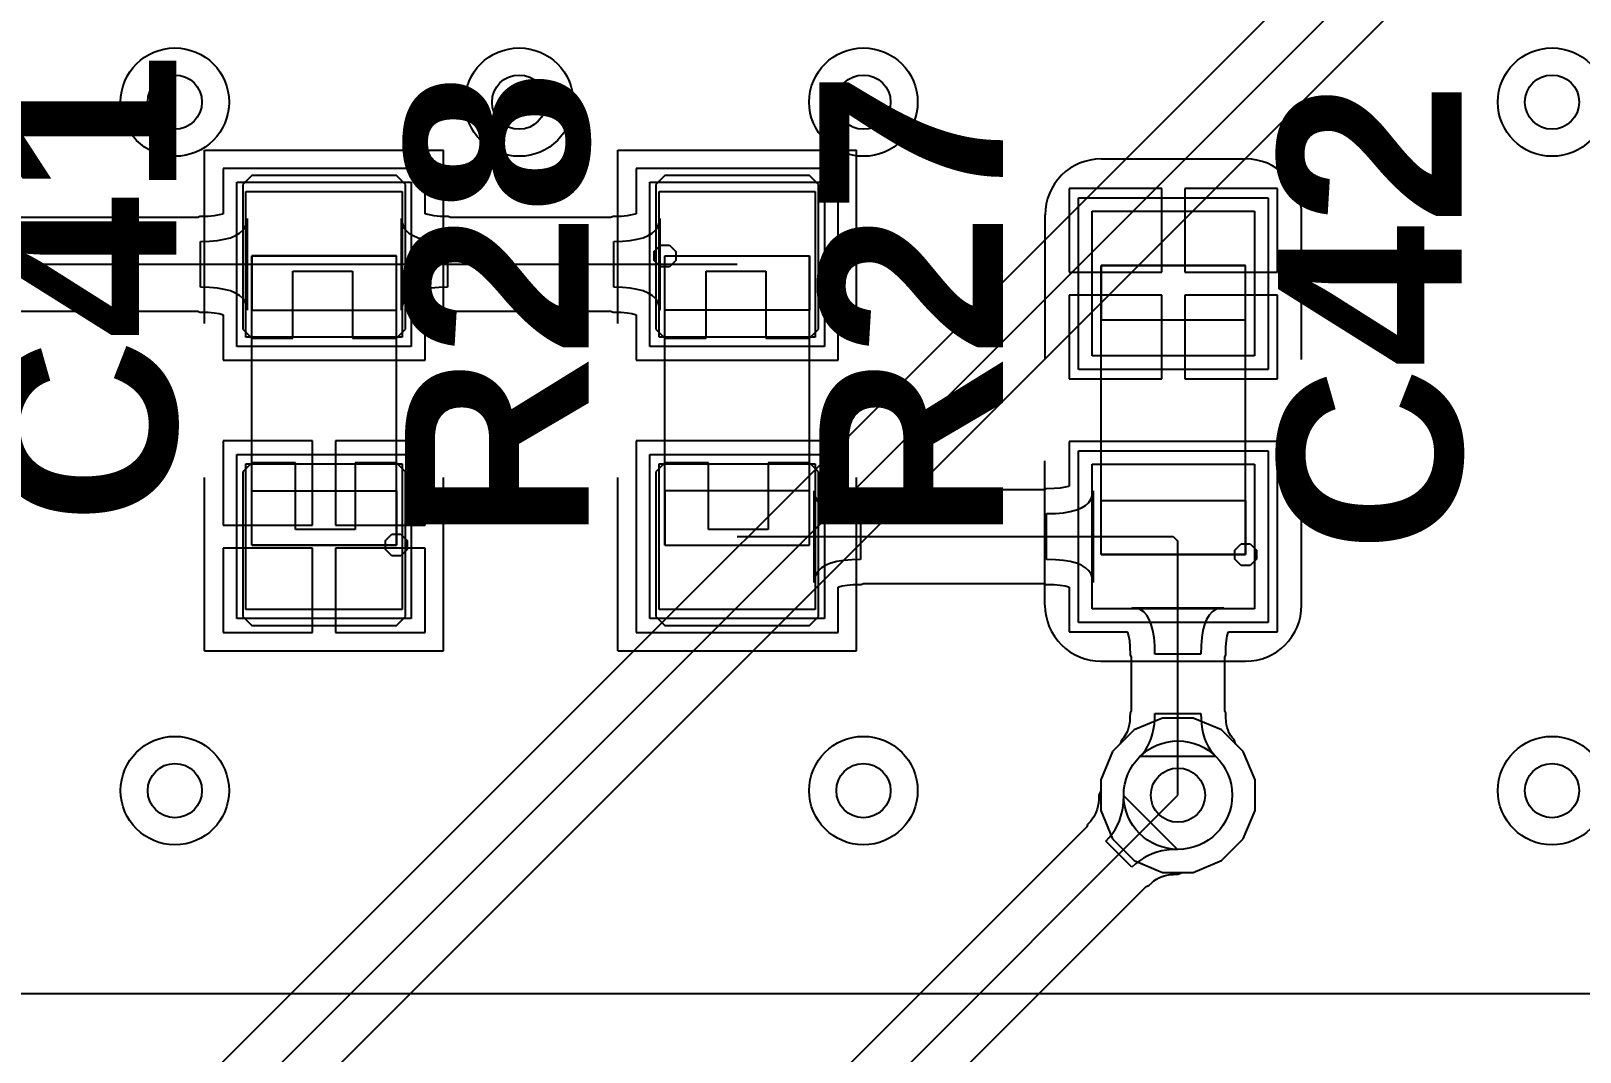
# Model space of a CAD drawing. Extents: x -53 to 82, y -68 to 38.
# Drawn here: x 44.48 to 53.05, y 14.05 to 19.7 of the extents above; entities that cross this region are included whole.
import ezdxf

# ---------------------------------------------------------------- set-up
doc = ezdxf.new("R2010")
doc.units = 0
for name, color, linetype in [('BOTTOM_LAYER', 5, 'CONTINUOUS'), ('MECHANICAL_15', 56, 'CONTINUOUS'), ('TOP_LAYER', 1, 'CONTINUOUS'), ('TOP_OVERLAY', 2, 'CONTINUOUS'), ('TOP_PASTE', 8, 'CONTINUOUS'), ('TOP_SOLDER', 216, 'CONTINUOUS')]:
    doc.layers.add(name, color=color, linetype=linetype)
doc.styles.add('ARIAL_BOLD', font='', dxfattribs={"height": 0.2})
doc.styles.get('ARIAL_BOLD').set_extended_font_data('Arial', bold=True)

msp = doc.modelspace()

# ---------------------------------------------------------------- linework, layer by layer
at = {"layer": 'BOTTOM_LAYER'}
for p, q in [((44.4855, 12.6085), (52.6034, 20.7264)), ((52.0989, 20.5515), (44.389, 12.8416)), ((44.6503, 12.4437), (52.4285, 20.2219)), ((50.7405, 15.8956), (50.5835, 15.8306)), ((50.9103, 15.8956), (50.7405, 15.8956)), ((51.0673, 15.8306), (50.9103, 15.8956)), ((50.5835, 15.8306), (50.4634, 15.7105)), ((51.1874, 15.7105), (51.0673, 15.8306)), ((50.4634, 15.7105), (50.3984, 15.5535)), ((51.2524, 15.5535), (51.1874, 15.7105)), ((50.3984, 15.5535), (50.3984, 15.4924)), ((51.2524, 15.3837), (51.2524, 15.5535)), ((47.0916, 11.7348), (50.8254, 15.4686)), ((50.3874, 15.4439), (50.3856, 15.4252)), ((50.388, 15.4689), (50.3874, 15.4439)), ((50.3984, 15.4924), (50.388, 15.4689)), ((50.522, 15.4069), (50.5247, 15.4358)), ((50.5247, 15.4358), (50.5254, 15.4656)), ((50.5254, 15.4656), (50.8224, 15.1686)), ((50.3598, 15.3493), (50.3512, 15.3363)), ((50.3672, 15.3628), (50.3598, 15.3493)), ((50.3734, 15.3769), (50.3672, 15.3628)), ((50.3785, 15.3919), (50.3734, 15.3769)), ((50.3826, 15.4079), (50.3785, 15.3919)), ((50.3856, 15.4252), (50.3826, 15.4079)), ((50.5015, 15.3267), (50.5103, 15.3524)), ((50.5103, 15.3524), (50.5172, 15.3792)), ((50.5172, 15.3792), (50.522, 15.4069)), ((51.1874, 15.2267), (51.2524, 15.3837)), ((50.3209, 15.2937), (46.9951, 11.9679)), ((50.3258, 15.3069), (50.3209, 15.2937)), ((50.3411, 15.3235), (50.3258, 15.3069)), ((50.3512, 15.3363), (50.3411, 15.3235)), ((50.4627, 15.2557), (50.4777, 15.2784)), ((50.4777, 15.2784), (50.4906, 15.302)), ((50.4906, 15.302), (50.5015, 15.3267)), ((50.4267, 15.2136), (50.4457, 15.2341)), ((50.5704, 15.0699), (50.4267, 15.2136)), ((50.4457, 15.2341), (50.4627, 15.2557)), ((51.0673, 15.1066), (51.1874, 15.2267)), ((50.5909, 15.0889), (50.5704, 15.0699)), ((50.6125, 15.1059), (50.5909, 15.0889)), ((50.6352, 15.1209), (50.6125, 15.1059)), ((50.6588, 15.1338), (50.6352, 15.1209)), ((50.6835, 15.1447), (50.6588, 15.1338)), ((50.7092, 15.1535), (50.6835, 15.1447)), ((50.736, 15.1604), (50.7092, 15.1535)), ((50.7637, 15.1652), (50.736, 15.1604)), ((50.7926, 15.1679), (50.7637, 15.1652)), ((50.8224, 15.1686), (50.7926, 15.1679)), ((50.9103, 15.0416), (51.0673, 15.1066)), ((50.6931, 14.9944), (50.7062, 15.003)), ((50.7062, 15.003), (50.7196, 15.0104)), ((50.7196, 15.0104), (50.7337, 15.0166)), ((50.7337, 15.0166), (50.7486, 15.0217)), ((50.7486, 15.0217), (50.7647, 15.0258)), ((50.7647, 15.0258), (50.782, 15.0288)), ((50.782, 15.0288), (50.8007, 15.0306)), ((50.8007, 15.0306), (50.8257, 15.0312)), ((50.8257, 15.0312), (50.8492, 15.0416)), ((50.8492, 15.0416), (50.9103, 15.0416)), ((47.2564, 11.57), (50.6505, 14.9641)), ((50.6505, 14.9641), (50.6637, 14.969)), ((50.6637, 14.969), (50.6803, 14.9843)), ((50.6803, 14.9843), (50.6931, 14.9944))]:
    msp.add_line(p, q, dxfattribs=at)
for centre, radius in [((45.2755, 19.304), 0.3), ((47.1805, 19.304), 0.3), ((49.0855, 19.304), 0.3), ((52.8955, 19.304), 0.3), ((45.2755, 19.304), 0.15), ((47.1805, 19.304), 0.15), ((49.0855, 19.304), 0.15), ((52.8955, 19.304), 0.15), ((45.2755, 15.494), 0.3), ((49.0855, 15.494), 0.3), ((52.8955, 15.494), 0.3), ((50.8254, 15.4686), 0.3), ((45.2755, 15.494), 0.15), ((49.0855, 15.494), 0.15), ((50.8254, 15.4686), 0.15), ((52.8955, 15.494), 0.15)]:
    msp.add_circle(centre, radius, dxfattribs=at)
at = {"layer": 'MECHANICAL_15'}
for p, q in [((47.927, 18.4779), (47.9621, 18.5131)), ((47.9621, 18.5131), (47.987, 18.5131)), ((47.987, 18.5131), (48.0118, 18.5131)), ((48.0118, 18.5131), (48.0469, 18.4779)), ((45.701, 18.453), (46.501, 18.453)), ((45.701, 16.853), (45.701, 18.453)), ((46.501, 18.453), (45.701, 18.453)), ((45.701, 18.453), (45.701, 18.153)), ((46.501, 16.853), (46.501, 18.453)), ((46.501, 18.453), (46.501, 18.453)), ((46.501, 18.153), (46.501, 18.453)), ((47.927, 18.4283), (47.927, 18.4779)), ((47.9621, 18.3931), (47.927, 18.4283)), ((47.987, 16.853), (47.987, 18.453)), ((47.987, 18.453), (48.787, 18.453)), ((47.987, 18.453), (47.987, 18.453)), ((47.987, 18.453), (48.787, 18.453)), ((47.987, 18.153), (47.987, 18.453)), ((48.0469, 18.4283), (48.0118, 18.3931)), ((48.0469, 18.4779), (48.0469, 18.4283)), ((48.787, 16.853), (48.787, 18.453)), ((48.787, 18.453), (48.787, 18.153)), ((47.987, 18.3931), (47.9621, 18.3931)), ((47.987, 18.3931), (47.987, 18.3931)), ((48.0118, 18.3931), (47.987, 18.3931)), ((50.4001, 16.7997), (50.4001, 18.3997)), ((50.4001, 18.3997), (51.2001, 18.3997)), ((51.2001, 18.3997), (50.4001, 18.3997)), ((50.4001, 18.3997), (50.4001, 18.0997)), ((51.2001, 16.7997), (51.2001, 18.3997)), ((51.2001, 18.3997), (51.2001, 18.3997)), ((51.2001, 18.0997), (51.2001, 18.3997)), ((45.701, 18.153), (46.501, 18.153)), ((48.787, 18.153), (47.987, 18.153)), ((50.4001, 18.0997), (51.2001, 18.0997)), ((45.701, 16.853), (45.701, 17.153)), ((45.701, 17.153), (46.501, 17.153)), ((46.501, 17.153), (46.501, 16.853)), ((48.787, 17.153), (47.987, 17.153)), ((47.987, 17.153), (47.987, 16.853)), ((48.787, 16.853), (48.787, 17.153)), ((50.4001, 16.7997), (50.4001, 17.0997)), ((50.4001, 17.0997), (51.2001, 17.0997)), ((51.2001, 17.0997), (51.2001, 16.7997)), ((46.4411, 16.8777), (46.4762, 16.9129)), ((46.4762, 16.9129), (46.501, 16.9129)), ((46.501, 16.9129), (46.501, 16.9129)), ((46.501, 16.9129), (46.5259, 16.9129)), ((46.5259, 16.9129), (46.561, 16.8777)), ((45.701, 16.853), (46.501, 16.853)), ((46.501, 16.853), (45.701, 16.853)), ((46.4411, 16.8281), (46.4411, 16.8777)), ((46.4762, 16.7929), (46.4411, 16.8281)), ((46.501, 16.853), (46.501, 16.853)), ((46.561, 16.8281), (46.5259, 16.7929)), ((46.561, 16.8777), (46.561, 16.8281)), ((47.987, 16.853), (48.787, 16.853)), ((47.987, 16.853), (47.987, 16.853)), ((47.987, 16.853), (48.787, 16.853)), ((50.4001, 16.7997), (51.2001, 16.7997)), ((51.2001, 16.7997), (50.4001, 16.7997)), ((51.1402, 16.8244), (51.1753, 16.8595)), ((51.1402, 16.7747), (51.1402, 16.8244)), ((51.1753, 16.8595), (51.2001, 16.8595)), ((51.2001, 16.8595), (51.2001, 16.8595)), ((51.2001, 16.8595), (51.225, 16.8595)), ((51.2001, 16.7997), (51.2001, 16.7997)), ((51.225, 16.8595), (51.2601, 16.8244)), ((51.2601, 16.8244), (51.2601, 16.7747)), ((46.501, 16.7929), (46.4762, 16.7929)), ((46.5259, 16.7929), (46.501, 16.7929)), ((51.1753, 16.7396), (51.1402, 16.7747)), ((51.2001, 16.7396), (51.1753, 16.7396)), ((51.225, 16.7396), (51.2001, 16.7396)), ((51.2601, 16.7747), (51.225, 16.7396))]:
    msp.add_line(p, q, dxfattribs=at)
at = {"layer": 'TOP_LAYER'}
for p, q in [((46.66, 18.9366), (45.542, 18.9366)), ((45.542, 18.9366), (45.542, 18.6856)), ((46.66, 18.687), (46.66, 18.9366)), ((48.946, 18.9366), (47.828, 18.9366)), ((47.828, 18.9366), (47.828, 18.687)), ((48.946, 17.8761), (48.946, 18.9366)), ((45.669, 18.0031), (45.669, 18.8096)), ((45.669, 18.8096), (46.533, 18.8096)), ((46.533, 18.8096), (46.533, 18.0031)), ((47.955, 18.0031), (47.955, 18.8096)), ((47.955, 18.8096), (48.819, 18.8096)), ((48.819, 18.8096), (48.819, 18.0031)), ((50.7366, 18.8267), (50.2231, 18.8267)), ((50.2231, 18.8267), (50.2231, 18.3632)), ((50.7366, 18.3632), (50.7366, 18.8267)), ((51.3771, 18.8267), (50.8636, 18.8267)), ((50.8636, 18.8267), (50.8636, 18.3632)), ((51.3771, 18.3632), (51.3771, 18.8267)), ((45.542, 18.6856), (45.539, 18.6843)), ((46.6604, 18.6862), (46.66, 18.687)), ((46.6655, 18.6842), (46.6604, 18.6862)), ((47.8276, 18.6862), (47.8225, 18.6842)), ((47.828, 18.687), (47.8276, 18.6862)), ((50.3501, 17.8997), (50.3501, 18.6997)), ((50.3501, 18.6997), (51.2501, 18.6997)), ((51.2501, 18.6997), (51.2501, 17.8997)), ((45.4022, 18.6653), (44.4048, 18.6653)), ((45.4145, 18.6708), (45.4022, 18.6653)), ((45.4591, 18.6719), (45.4145, 18.6708)), ((45.4934, 18.6749), (45.4591, 18.6719)), ((45.5202, 18.6794), (45.4934, 18.6749)), ((45.539, 18.6843), (45.5202, 18.6794)), ((45.652, 18.5956), (45.6648, 18.6146)), ((45.6648, 18.6146), (45.6725, 18.6362)), ((45.6725, 18.6362), (45.6751, 18.6604)), ((45.6751, 18.6604), (45.6751, 18.1524)), ((46.53, 18.1524), (46.53, 18.6604)), ((46.53, 18.6604), (46.5325, 18.6362)), ((46.5325, 18.6362), (46.5401, 18.6146)), ((46.5401, 18.6146), (46.5528, 18.5956)), ((46.6836, 18.6793), (46.6655, 18.6842)), ((46.7099, 18.6749), (46.6836, 18.6793)), ((46.7436, 18.6719), (46.7099, 18.6749)), ((46.7876, 18.6708), (46.7436, 18.6719)), ((46.7998, 18.6653), (46.7876, 18.6708)), ((47.6882, 18.6653), (46.7998, 18.6653)), ((47.7004, 18.6708), (47.6882, 18.6653)), ((47.7444, 18.6719), (47.7004, 18.6708)), ((47.7781, 18.6749), (47.7444, 18.6719)), ((47.8044, 18.6793), (47.7781, 18.6749)), ((47.8225, 18.6842), (47.8044, 18.6793)), ((47.9352, 18.5956), (47.9479, 18.6146)), ((47.9479, 18.6146), (47.9555, 18.6362)), ((47.9555, 18.6362), (47.958, 18.6604)), ((47.958, 18.6604), (47.958, 18.1524)), ((45.418, 18.5334), (45.4669, 18.5346)), ((45.418, 18.2794), (45.418, 18.5334)), ((45.4669, 18.5346), (45.5106, 18.5384)), ((45.5106, 18.5384), (45.5491, 18.5448)), ((45.5491, 18.5448), (45.5826, 18.5537)), ((45.5826, 18.5537), (45.6108, 18.5651)), ((45.6108, 18.5651), (45.634, 18.5791)), ((45.634, 18.5791), (45.652, 18.5956)), ((46.5528, 18.5956), (46.5706, 18.5791)), ((46.5706, 18.5791), (46.5935, 18.5651)), ((46.5935, 18.5651), (46.6214, 18.5537)), ((46.6214, 18.5537), (46.6544, 18.5448)), ((46.6544, 18.5448), (46.6925, 18.5384)), ((46.6925, 18.5384), (46.7357, 18.5346)), ((46.7357, 18.5346), (46.784, 18.5334)), ((46.784, 18.5334), (46.784, 18.2794)), ((47.704, 18.5334), (47.7523, 18.5346)), ((47.704, 18.2794), (47.704, 18.5334)), ((47.7523, 18.5346), (47.7955, 18.5384)), ((47.7955, 18.5384), (47.8336, 18.5448)), ((47.8336, 18.5448), (47.8666, 18.5537)), ((47.8666, 18.5537), (47.8945, 18.5651)), ((47.8945, 18.5651), (47.9174, 18.5791)), ((47.9174, 18.5791), (47.9352, 18.5956)), ((43.688, 18.4064), (46.101, 18.4064)), ((46.101, 18.4064), (48.387, 18.4064)), ((50.2231, 18.3632), (50.7366, 18.3632)), ((50.8636, 18.3632), (51.3771, 18.3632)), ((45.4669, 18.2781), (45.418, 18.2794)), ((45.5106, 18.2743), (45.4669, 18.2781)), ((45.5491, 18.2679), (45.5106, 18.2743)), ((45.5826, 18.259), (45.5491, 18.2679)), ((45.6108, 18.2476), (45.5826, 18.259)), ((46.6214, 18.259), (46.5935, 18.2476)), ((46.6544, 18.2679), (46.6214, 18.259)), ((46.6925, 18.2743), (46.6544, 18.2679)), ((46.7357, 18.2781), (46.6925, 18.2743)), ((46.784, 18.2794), (46.7357, 18.2781)), ((47.7523, 18.2781), (47.704, 18.2794)), ((47.7955, 18.2743), (47.7523, 18.2781)), ((47.8336, 18.2679), (47.7955, 18.2743)), ((47.8666, 18.259), (47.8336, 18.2679)), ((47.8945, 18.2476), (47.8666, 18.259)), ((45.634, 18.2336), (45.6108, 18.2476)), ((45.652, 18.2171), (45.634, 18.2336)), ((45.6648, 18.1981), (45.652, 18.2171)), ((45.6725, 18.1765), (45.6648, 18.1981)), ((45.6751, 18.1524), (45.6725, 18.1765)), ((46.5325, 18.1765), (46.53, 18.1524)), ((46.5401, 18.1981), (46.5325, 18.1765)), ((46.5528, 18.2171), (46.5401, 18.1981)), ((46.5706, 18.2336), (46.5528, 18.2171)), ((46.5935, 18.2476), (46.5706, 18.2336)), ((47.9174, 18.2336), (47.8945, 18.2476)), ((47.9352, 18.2171), (47.9174, 18.2336)), ((47.9479, 18.1981), (47.9352, 18.2171)), ((47.9555, 18.1765), (47.9479, 18.1981)), ((47.958, 18.1524), (47.9555, 18.1765)), ((50.7366, 18.2362), (50.2231, 18.2362)), ((50.2231, 18.2362), (50.2231, 17.7727)), ((50.7366, 17.7727), (50.7366, 18.2362)), ((51.3771, 18.2362), (50.8636, 18.2362)), ((50.8636, 18.2362), (50.8636, 17.7727)), ((51.3771, 17.7727), (51.3771, 18.2362)), ((44.4048, 18.1474), (45.4022, 18.1474)), ((45.4022, 18.1474), (45.4145, 18.1419)), ((45.4145, 18.1419), (45.4591, 18.1408)), ((45.4591, 18.1408), (45.4934, 18.1378)), ((45.4934, 18.1378), (45.5202, 18.1334)), ((45.5202, 18.1334), (45.539, 18.1284)), ((45.539, 18.1284), (45.542, 18.1272)), ((45.542, 18.1272), (45.542, 17.8761)), ((46.66, 18.1257), (46.6604, 18.1265)), ((46.66, 17.8761), (46.66, 18.1257)), ((46.6604, 18.1265), (46.6655, 18.1286)), ((46.6655, 18.1286), (46.6836, 18.1334)), ((46.6836, 18.1334), (46.7099, 18.1378)), ((46.7099, 18.1378), (46.7436, 18.1408)), ((46.7436, 18.1408), (46.7876, 18.1419)), ((46.7876, 18.1419), (46.7998, 18.1474)), ((46.7998, 18.1474), (47.6882, 18.1474)), ((47.6882, 18.1474), (47.7004, 18.1419)), ((47.7004, 18.1419), (47.7444, 18.1408)), ((47.7444, 18.1408), (47.7781, 18.1378)), ((47.7781, 18.1378), (47.8044, 18.1334)), ((47.8044, 18.1334), (47.8225, 18.1286)), ((47.8225, 18.1286), (47.8276, 18.1265)), ((47.8276, 18.1265), (47.828, 18.1257)), ((47.828, 18.1257), (47.828, 17.8761)), ((46.533, 18.0031), (45.669, 18.0031)), ((48.819, 18.0031), (47.955, 18.0031)), ((45.542, 17.8761), (46.66, 17.8761)), ((47.828, 17.8761), (48.946, 17.8761)), ((51.2501, 17.8997), (50.3501, 17.8997)), ((50.2231, 17.7727), (50.7366, 17.7727)), ((50.8636, 17.7727), (51.3771, 17.7727)), ((46.0375, 17.4299), (45.542, 17.4299)), ((45.542, 17.4299), (45.542, 16.9631)), ((46.0375, 16.9631), (46.0375, 17.4299)), ((46.66, 17.4299), (46.1645, 17.4299)), ((46.1645, 17.4299), (46.1645, 16.9631)), ((46.66, 16.9631), (46.66, 17.4299)), ((48.946, 17.4299), (47.828, 17.4299)), ((47.828, 17.4299), (47.828, 16.3694)), ((48.946, 17.1788), (48.946, 17.4299)), ((51.3771, 17.4266), (50.2231, 17.4266)), ((50.2231, 17.4266), (50.2231, 17.1788)), ((51.3771, 16.3726), (51.3771, 17.4266)), ((45.669, 16.4964), (45.669, 17.3029)), ((45.669, 17.3029), (46.533, 17.3029)), ((46.533, 17.3029), (46.533, 16.4964)), ((47.955, 16.4964), (47.955, 17.3029)), ((47.955, 17.3029), (48.819, 17.3029)), ((48.819, 17.3029), (48.819, 16.4964)), ((50.3501, 16.4996), (50.3501, 17.2996)), ((50.3501, 17.2996), (51.2501, 17.2996)), ((51.2501, 17.2996), (51.2501, 16.4996)), ((48.8129, 16.6456), (48.8129, 17.1536)), ((48.8129, 17.1536), (48.8155, 17.1295)), ((48.949, 17.1776), (48.946, 17.1788)), ((48.9678, 17.1726), (48.949, 17.1776)), ((48.9946, 17.1682), (48.9678, 17.1726)), ((49.0289, 17.1652), (48.9946, 17.1682)), ((49.0735, 17.1641), (49.0289, 17.1652)), ((49.0858, 17.1586), (49.0735, 17.1641)), ((50.0833, 17.1586), (49.0858, 17.1586)), ((50.0956, 17.1641), (50.0833, 17.1586)), ((50.1402, 17.1652), (50.0956, 17.1641)), ((50.1745, 17.1682), (50.1402, 17.1652)), ((50.2013, 17.1726), (50.1745, 17.1682)), ((50.22, 17.1776), (50.2013, 17.1726)), ((50.2231, 17.1788), (50.22, 17.1776)), ((50.3536, 17.1295), (50.3562, 17.1536)), ((50.3562, 17.1536), (50.3562, 16.6456)), ((48.8155, 17.1295), (48.8232, 17.1079)), ((48.8232, 17.1079), (48.836, 17.0889)), ((48.836, 17.0889), (48.854, 17.0724)), ((48.854, 17.0724), (48.8772, 17.0584)), ((48.8772, 17.0584), (48.9054, 17.047)), ((50.2636, 17.047), (50.2919, 17.0584)), ((50.2919, 17.0584), (50.315, 17.0724)), ((50.315, 17.0724), (50.333, 17.0889)), ((50.333, 17.0889), (50.3459, 17.1079)), ((50.3459, 17.1079), (50.3536, 17.1295)), ((48.9054, 17.047), (48.9389, 17.0381)), ((48.9389, 17.0381), (48.9774, 17.0317)), ((48.9774, 17.0317), (49.0211, 17.0279)), ((49.0211, 17.0279), (49.07, 17.0266)), ((49.07, 17.0266), (49.07, 16.7726)), ((50.0991, 17.0266), (50.148, 17.0279)), ((50.0991, 16.7726), (50.0991, 17.0266)), ((50.148, 17.0279), (50.1917, 17.0317)), ((50.1917, 17.0317), (50.2302, 17.0381)), ((50.2302, 17.0381), (50.2636, 17.047)), ((45.542, 16.9631), (46.0375, 16.9631)), ((46.1645, 16.9631), (46.66, 16.9631)), ((48.387, 16.8996), (50.8001, 16.8996)), ((50.8001, 16.8996), (50.8254, 16.8743)), ((46.0375, 16.8361), (45.542, 16.8361)), ((45.542, 16.8361), (45.542, 16.3694)), ((46.0375, 16.3694), (46.0375, 16.8361)), ((46.66, 16.8361), (46.1645, 16.8361)), ((46.1645, 16.8361), (46.1645, 16.3694)), ((46.66, 16.3694), (46.66, 16.8361)), ((50.8254, 15.4686), (50.8254, 16.8743)), ((48.854, 16.7269), (48.836, 16.7104)), ((48.8772, 16.7409), (48.854, 16.7269)), ((48.9054, 16.7523), (48.8772, 16.7409)), ((48.9389, 16.7612), (48.9054, 16.7523)), ((48.9774, 16.7676), (48.9389, 16.7612)), ((49.0211, 16.7714), (48.9774, 16.7676)), ((49.07, 16.7726), (49.0211, 16.7714)), ((50.148, 16.7714), (50.0991, 16.7726)), ((50.1917, 16.7676), (50.148, 16.7714)), ((50.2302, 16.7612), (50.1917, 16.7676)), ((50.2636, 16.7523), (50.2302, 16.7612)), ((50.2919, 16.7409), (50.2636, 16.7523)), ((50.315, 16.7269), (50.2919, 16.7409)), ((50.333, 16.7104), (50.315, 16.7269)), ((48.8155, 16.6698), (48.8129, 16.6456)), ((48.8232, 16.6914), (48.8155, 16.6698)), ((48.836, 16.7104), (48.8232, 16.6914)), ((48.9678, 16.6266), (48.9946, 16.6311)), ((48.9946, 16.6311), (49.0289, 16.6341)), ((49.0289, 16.6341), (49.0735, 16.6352)), ((49.0735, 16.6352), (49.0858, 16.6407)), ((49.0858, 16.6407), (50.0833, 16.6407)), ((50.0833, 16.6407), (50.0956, 16.6352)), ((50.0956, 16.6352), (50.1402, 16.6341)), ((50.1402, 16.6341), (50.1745, 16.6311)), ((50.1745, 16.6311), (50.2013, 16.6266)), ((50.3459, 16.6914), (50.333, 16.7104)), ((50.3536, 16.6698), (50.3459, 16.6914)), ((50.3562, 16.6456), (50.3536, 16.6698)), ((48.946, 16.6204), (48.949, 16.6217)), ((48.946, 16.3694), (48.946, 16.6204)), ((48.949, 16.6217), (48.9678, 16.6266)), ((50.2013, 16.6266), (50.22, 16.6217)), ((50.22, 16.6217), (50.2231, 16.6204)), ((50.2231, 16.6204), (50.2231, 16.3726)), ((46.533, 16.4964), (45.669, 16.4964)), ((48.819, 16.4964), (47.955, 16.4964)), ((51.2501, 16.4996), (50.3501, 16.4996)), ((50.5955, 16.5032), (50.5714, 16.5057)), ((50.5714, 16.5057), (51.0794, 16.5057)), ((50.6171, 16.4955), (50.5955, 16.5032)), ((50.6362, 16.4826), (50.6171, 16.4955)), ((50.6527, 16.4646), (50.6362, 16.4826)), ((50.6666, 16.4415), (50.6527, 16.4646)), ((50.9981, 16.4646), (50.9841, 16.4415)), ((51.0146, 16.4826), (50.9981, 16.4646)), ((51.0337, 16.4955), (51.0146, 16.4826)), ((51.0553, 16.5032), (51.0337, 16.4955)), ((51.0794, 16.5057), (51.0553, 16.5032)), ((50.2231, 16.3726), (50.5462, 16.3726)), ((50.5462, 16.3726), (50.5474, 16.3696)), ((50.6781, 16.4132), (50.6666, 16.4415)), ((50.687, 16.3798), (50.6781, 16.4132)), ((50.6933, 16.3412), (50.687, 16.3798)), ((50.9638, 16.3798), (50.9575, 16.3412)), ((50.9727, 16.4132), (50.9638, 16.3798)), ((50.9841, 16.4415), (50.9727, 16.4132)), ((51.1034, 16.3696), (51.1046, 16.3726)), ((51.1046, 16.3726), (51.3771, 16.3726)), ((45.542, 16.3694), (46.0375, 16.3694)), ((46.1645, 16.3694), (46.66, 16.3694)), ((47.828, 16.3694), (48.946, 16.3694)), ((50.5474, 16.3696), (50.5524, 16.3509)), ((50.5524, 16.3509), (50.5568, 16.324)), ((50.5568, 16.324), (50.5598, 16.2898)), ((50.5598, 16.2898), (50.561, 16.2451)), ((50.6971, 16.2975), (50.6933, 16.3412)), ((50.6984, 16.2487), (50.6971, 16.2975)), ((50.9537, 16.2975), (50.9524, 16.2487)), ((50.9575, 16.3412), (50.9537, 16.2975)), ((51.0898, 16.2451), (51.091, 16.2898)), ((51.091, 16.2898), (51.094, 16.324)), ((51.094, 16.324), (51.0984, 16.3509)), ((51.0984, 16.3509), (51.1034, 16.3696)), ((50.561, 16.2451), (50.5664, 16.2329)), ((50.5664, 16.2329), (50.5664, 15.9363)), ((50.9524, 16.2487), (50.6984, 16.2487)), ((51.0844, 16.2329), (51.0898, 16.2451)), ((51.0844, 15.9363), (51.0844, 16.2329)), ((50.5557, 15.8587), (50.5521, 15.8425)), ((50.5585, 15.8771), (50.5557, 15.8587)), ((50.5603, 15.8977), (50.5585, 15.8771)), ((50.561, 15.9241), (50.5603, 15.8977)), ((50.5664, 15.9363), (50.561, 15.9241)), ((50.6909, 15.8334), (50.6951, 15.8609)), ((50.6951, 15.8609), (50.6976, 15.8899)), ((50.6976, 15.8899), (50.6984, 15.9204)), ((50.6984, 15.9204), (50.9524, 15.9204)), ((50.9524, 15.9204), (50.9532, 15.8899)), ((50.9532, 15.8899), (50.9557, 15.8609)), ((50.9557, 15.8609), (50.9599, 15.8334)), ((51.0898, 15.9241), (51.0844, 15.9363)), ((51.0905, 15.8977), (51.0898, 15.9241)), ((51.0923, 15.8771), (51.0905, 15.8977)), ((51.0951, 15.8587), (51.0923, 15.8771)), ((51.0987, 15.8425), (51.0951, 15.8587)), ((50.5146, 15.7763), (50.506, 15.753)), ((50.5258, 15.7884), (50.5146, 15.7763)), ((50.532, 15.7965), (50.5258, 15.7884)), ((50.5377, 15.8057), (50.532, 15.7965)), ((50.543, 15.8162), (50.5377, 15.8057)), ((50.5478, 15.8284), (50.543, 15.8162)), ((50.5521, 15.8425), (50.5478, 15.8284)), ((50.6685, 15.7599), (50.6777, 15.7829)), ((50.6777, 15.7829), (50.6851, 15.8074)), ((50.6851, 15.8074), (50.6909, 15.8334)), ((50.9599, 15.8334), (50.9657, 15.8074)), ((50.9657, 15.8074), (50.9731, 15.7829)), ((50.9731, 15.7829), (50.9823, 15.7599)), ((51.103, 15.8284), (51.0987, 15.8425)), ((51.1078, 15.8162), (51.103, 15.8284)), ((51.1131, 15.8057), (51.1078, 15.8162)), ((51.1188, 15.7965), (51.1131, 15.8057)), ((51.125, 15.7884), (51.1188, 15.7965)), ((51.1362, 15.7763), (51.125, 15.7884)), ((51.1448, 15.753), (51.1362, 15.7763)), ((50.4634, 15.7105), (50.3984, 15.5535)), ((50.506, 15.753), (50.4634, 15.7105)), ((50.6154, 15.6828), (50.6312, 15.6999)), ((50.6312, 15.6999), (50.6453, 15.7184)), ((50.6453, 15.7184), (50.6577, 15.7384)), ((50.6577, 15.7384), (50.6685, 15.7599)), ((50.9823, 15.7599), (50.9931, 15.7384)), ((50.9931, 15.7384), (51.0055, 15.7184)), ((51.0055, 15.7184), (51.0196, 15.6999)), ((51.0196, 15.6999), (51.0354, 15.6828)), ((51.1874, 15.7105), (51.1448, 15.753)), ((51.2524, 15.5535), (51.1874, 15.7105)), ((51.0354, 15.6828), (50.6154, 15.6828)), ((50.3984, 15.5535), (50.3984, 15.3837)), ((51.2524, 15.3837), (51.2524, 15.5535)), ((50.3984, 15.3837), (50.4634, 15.2267)), ((51.1874, 15.2267), (51.2524, 15.3837)), ((50.4634, 15.2267), (50.5835, 15.1066)), ((51.0673, 15.1066), (51.1874, 15.2267)), ((50.5835, 15.1066), (50.7405, 15.0416)), ((50.9103, 15.0416), (51.0673, 15.1066)), ((50.7405, 15.0416), (50.9103, 15.0416)), ((53.6194, 14.3699), (41.2201, 14.3699))]:
    msp.add_line(p, q, dxfattribs=at)
for centre, radius in [((45.2755, 19.304), 0.3), ((47.1805, 19.304), 0.3), ((49.0855, 19.304), 0.3), ((52.8955, 19.304), 0.3), ((45.2755, 19.304), 0.15), ((47.1805, 19.304), 0.15), ((49.0855, 19.304), 0.15), ((52.8955, 19.304), 0.15), ((45.2755, 15.494), 0.3), ((49.0855, 15.494), 0.3), ((52.8955, 15.494), 0.3), ((50.8254, 15.4686), 0.3), ((45.2755, 15.494), 0.15), ((49.0855, 15.494), 0.15), ((50.8254, 15.4686), 0.15), ((52.8955, 15.494), 0.15)]:
    msp.add_circle(centre, radius, dxfattribs=at)
at = {"layer": 'TOP_OVERLAY'}
for p, q in [((45.4404, 18.0792), (45.4404, 19.0381)), ((45.4404, 19.0381), (46.7616, 19.0381)), ((46.7616, 18.0792), (46.7616, 19.0381)), ((47.7264, 19.0381), (49.0476, 19.0381)), ((47.7264, 18.0792), (47.7264, 19.0381)), ((49.0476, 18.0792), (49.0476, 19.0381)), ((50.4003, 18.9897), (51.2003, 18.9897)), ((50.0905, 17.8799), (50.0905, 18.6799)), ((51.5101, 17.8799), (51.5101, 18.6799)), ((50.09, 16.5195), (50.09, 17.3195)), ((51.5097, 16.5195), (51.5097, 17.3195)), ((45.4404, 16.2679), (45.4404, 17.2268)), ((46.7616, 16.2679), (46.7616, 17.2268)), ((47.7264, 16.2679), (47.7264, 17.2268)), ((49.0476, 16.2679), (49.0476, 17.2268)), ((45.4404, 16.2679), (46.7616, 16.2679)), ((47.7264, 16.2679), (49.0476, 16.2679)), ((50.3998, 16.2097), (51.1998, 16.2097))]:
    msp.add_line(p, q, dxfattribs=at)
for centre, start, end in [((50.4003, 18.6798), 89.9953, 180), ((51.2003, 18.6798), 0, 90), ((50.3998, 16.5196), 180.0047, 270.0094), ((51.1998, 16.5196), 270, 359.9953)]:
    msp.add_arc(centre, 0.3098, start, end, dxfattribs=at)
at = {"layer": 'TOP_PASTE'}
for p, q in [((45.701, 18.898), (45.651, 18.848)), ((46.501, 18.898), (45.701, 18.898)), ((46.551, 18.848), (46.501, 18.898)), ((47.987, 18.898), (47.937, 18.848)), ((48.787, 18.898), (47.987, 18.898)), ((48.837, 18.848), (48.787, 18.898)), ((45.651, 18.848), (45.651, 18.048)), ((46.551, 18.048), (46.551, 18.848)), ((47.937, 18.848), (47.937, 18.048)), ((48.837, 18.048), (48.837, 18.848)), ((50.3501, 17.8997), (50.3501, 18.6997)), ((50.3501, 18.6997), (51.2501, 18.6997)), ((51.2501, 18.6997), (51.2501, 17.8997)), ((45.929, 17.998), (45.929, 18.368)), ((45.929, 18.368), (46.259, 18.368)), ((46.259, 18.368), (46.259, 17.998)), ((48.215, 17.998), (48.215, 18.368)), ((48.215, 18.368), (48.545, 18.368)), ((48.545, 18.368), (48.545, 17.998)), ((45.651, 18.048), (45.701, 17.998)), ((46.501, 17.998), (46.551, 18.048)), ((47.937, 18.048), (47.987, 17.998)), ((48.787, 17.998), (48.837, 18.048)), ((45.701, 17.998), (45.929, 17.998)), ((46.259, 17.998), (46.501, 17.998)), ((47.987, 17.998), (48.215, 17.998)), ((48.545, 17.998), (48.787, 17.998)), ((51.2501, 17.8997), (50.3501, 17.8997)), ((45.701, 17.308), (45.651, 17.258)), ((45.651, 17.258), (45.651, 16.458)), ((45.943, 17.308), (45.701, 17.308)), ((45.943, 16.938), (45.943, 17.308)), ((46.501, 17.308), (46.273, 17.308)), ((46.273, 17.308), (46.273, 16.938)), ((46.551, 17.258), (46.501, 17.308)), ((46.551, 16.458), (46.551, 17.258)), ((47.987, 17.308), (47.937, 17.258)), ((47.937, 17.258), (47.937, 16.458)), ((48.229, 17.308), (47.987, 17.308)), ((48.229, 16.938), (48.229, 17.308)), ((48.787, 17.308), (48.559, 17.308)), ((48.559, 17.308), (48.559, 16.938)), ((48.837, 17.258), (48.787, 17.308)), ((48.837, 16.458), (48.837, 17.258)), ((50.3501, 16.4996), (50.3501, 17.2996)), ((50.3501, 17.2996), (51.2501, 17.2996)), ((51.2501, 17.2996), (51.2501, 16.4996)), ((46.273, 16.938), (45.943, 16.938)), ((48.559, 16.938), (48.229, 16.938)), ((45.651, 16.458), (45.701, 16.408)), ((46.501, 16.408), (46.551, 16.458)), ((47.937, 16.458), (47.987, 16.408)), ((48.787, 16.408), (48.837, 16.458)), ((51.2501, 16.4996), (50.3501, 16.4996)), ((45.701, 16.408), (46.501, 16.408)), ((47.987, 16.408), (48.787, 16.408))]:
    msp.add_line(p, q, dxfattribs=at)
at = {"layer": 'TOP_SOLDER'}
for p, q in [((45.6182, 17.9523), (45.6182, 18.8604)), ((45.6182, 18.8604), (46.5838, 18.8604)), ((46.5838, 18.8604), (46.5838, 17.9523)), ((47.9042, 17.9523), (47.9042, 18.8604)), ((47.9042, 18.8604), (48.8698, 18.8604)), ((48.8698, 18.8604), (48.8698, 17.9523)), ((50.2751, 17.8247), (50.2751, 18.7747)), ((50.2751, 18.7747), (51.3251, 18.7747)), ((51.3251, 18.7747), (51.3251, 17.8247)), ((46.5838, 17.9523), (45.6182, 17.9523)), ((48.8698, 17.9523), (47.9042, 17.9523)), ((51.3251, 17.8247), (50.2751, 17.8247)), ((45.6182, 16.4456), (45.6182, 17.3537)), ((45.6182, 17.3537), (46.5838, 17.3537)), ((46.5838, 17.3537), (46.5838, 16.4456)), ((47.9042, 16.4456), (47.9042, 17.3537)), ((47.9042, 17.3537), (48.8698, 17.3537)), ((48.8698, 17.3537), (48.8698, 16.4456)), ((50.2751, 16.4246), (50.2751, 17.3746)), ((50.2751, 17.3746), (51.3251, 17.3746)), ((51.3251, 17.3746), (51.3251, 16.4246)), ((46.5838, 16.4456), (45.6182, 16.4456)), ((48.8698, 16.4456), (47.9042, 16.4456)), ((51.3251, 16.4246), (50.2751, 16.4246))]:
    msp.add_line(p, q, dxfattribs=at)

# ---------------------------------------------------------------- texts
at = {"layer": 'TOP_OVERLAY', "style": 'ARIAL_BOLD'}
for s, p in [('C41', (45.2836, 16.9686)), ('R28', (47.5649, 16.873)), ('R27', (49.8571, 16.873)), ('C42', (52.3956, 16.8107))]:
    msp.add_text(s, height=1.016, rotation=90, dxfattribs=at).set_placement(p)

doc.saveas('drawing.dxf')
